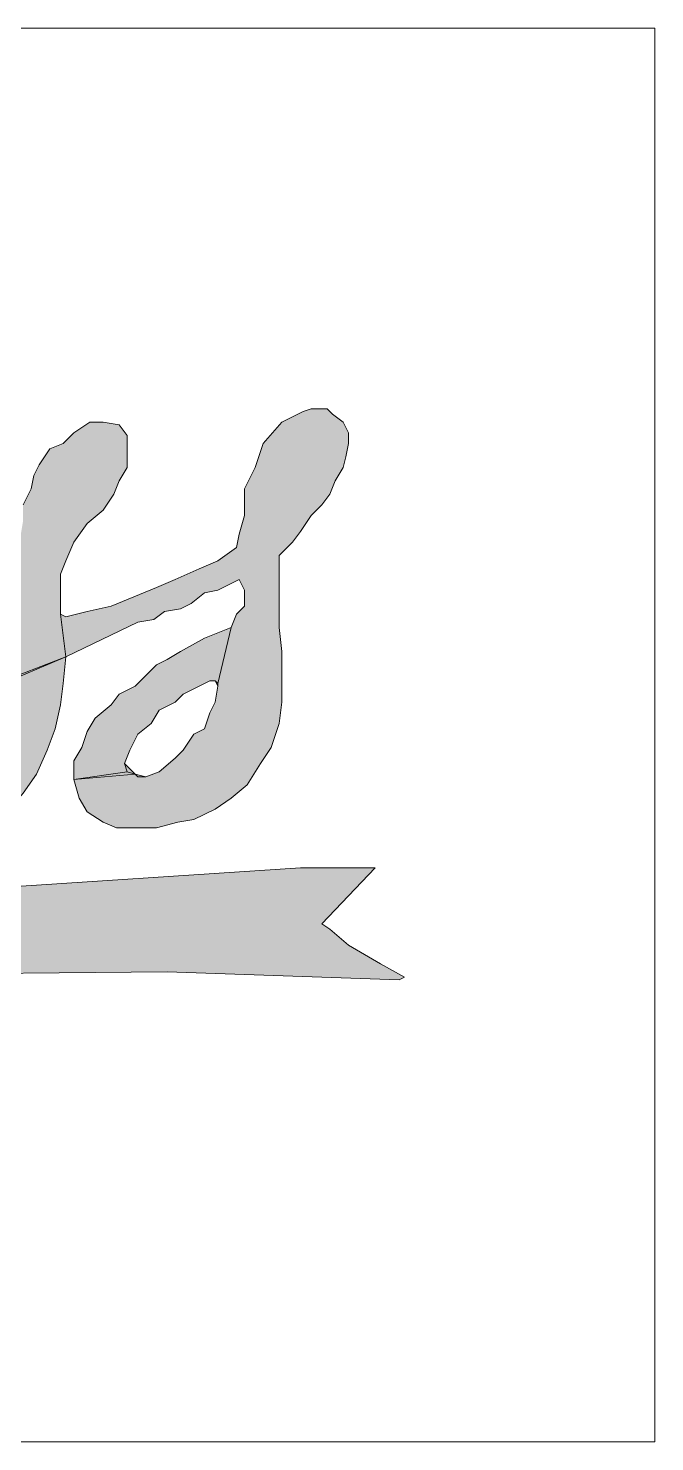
# Model space of a CAD drawing. Header units: inches. Extents: x 75782 to 87231, y -34126 to -18655.
# Drawn here: x 77035.78 to 77041.75, y -26038.02 to -26024.54 of the extents above; entities that cross this region are included whole.
import ezdxf

# ---------------------------------------------------------------- set-up
doc = ezdxf.new("R2010")
doc.units = ezdxf.units.IN
doc.header["$MEASUREMENT"] = 0
doc.layers.add('COMPONENTES', color=251, linetype='Continuous', lineweight=18)

# ---------------------------------------------------------------- blocks, each defined once
blk = doc.blocks.new('AK2-CM')
for points in [[(32171.749, 22480.668), (32171.851, 22480.617), (32172.258, 22480.719), (32172.716, 22480.82), (32173.581, 22481.177), (32173.937, 22481.329), (32174.395, 22481.533), (32174.751, 22481.686), (32175.107, 22481.94), (32175.158, 22482.194), (32175.26, 22482.551), (32175.26, 22483.059), (32175.464, 22483.467), (32175.616, 22483.925), (32175.972, 22484.332), (32176.176, 22484.433), (32176.38, 22484.535), (32176.532, 22484.586), (32176.838, 22484.586), (32176.939, 22484.484), (32177.143, 22484.332), (32177.245, 22484.128), (32177.245, 22483.925), (32177.194, 22483.67), (32177.143, 22483.467), (32176.99, 22483.212), (32176.888, 22482.958), (32176.736, 22482.754), (32176.532, 22482.551), (32176.329, 22482.245), (32176.176, 22482.042), (32175.922, 22481.787), (32175.922, 22481.329), (32175.922, 22480.871), (32175.922, 22480.413), (32175.972, 22479.955), (32175.972, 22478.989), (32175.922, 22478.581), (32175.769, 22478.123), (32175.565, 22477.818), (32175.311, 22477.411), (32175.006, 22477.157), (32174.7, 22476.953), (32174.293, 22476.75), (32173.988, 22476.699), (32173.581, 22476.597), (32173.174, 22476.597), (32172.817, 22476.597), (32172.563, 22476.699), (32172.258, 22476.902), (32172.105, 22477.157), (32172.003, 22477.513), (32173.021, 22477.665), (32173.174, 22477.615), (32173.377, 22477.564), (32173.632, 22477.665), (32173.937, 22477.92), (32174.09, 22478.073), (32174.293, 22478.378), (32174.497, 22478.48), (32174.599, 22478.785), (32174.7, 22478.989), (32174.751, 22479.294), (32174.751, 22479.345), (32175.006, 22480.413), (32175.107, 22480.668), (32175.26, 22480.82), (32175.26, 22481.126), (32175.158, 22481.329), (32174.751, 22481.126), (32174.497, 22481.075), (32174.242, 22480.871), (32174.039, 22480.77), (32173.733, 22480.719), (32173.53, 22480.566), (32173.225, 22480.515), (32171.851, 22479.854)], [(32171.749, 22480.668), (32171.85, 22480.617), (32172.257, 22480.719), (32172.715, 22480.82), (32173.581, 22481.177), (32173.937, 22481.329), (32174.395, 22481.533), (32174.751, 22481.686), (32175.107, 22481.94), (32175.158, 22482.194), (32175.26, 22482.551), (32175.26, 22483.059), (32175.463, 22483.467), (32175.616, 22483.925), (32175.972, 22484.332), (32176.176, 22484.433), (32176.379, 22484.535), (32176.532, 22484.586), (32176.837, 22484.586), (32176.939, 22484.484), (32177.143, 22484.332), (32177.244, 22484.128), (32177.244, 22483.925), (32177.194, 22483.67), (32177.143, 22483.467), (32176.99, 22483.212), (32176.888, 22482.958), (32176.736, 22482.754), (32176.532, 22482.551), (32176.328, 22482.245), (32176.176, 22482.042), (32175.921, 22481.787), (32175.921, 22481.329), (32175.921, 22480.871), (32175.921, 22480.413), (32175.972, 22479.955), (32175.972, 22478.989), (32175.921, 22478.581), (32175.769, 22478.123), (32175.565, 22477.818), (32175.311, 22477.411), (32175.005, 22477.157), (32174.7, 22476.953), (32174.293, 22476.75), (32173.988, 22476.699), (32173.581, 22476.597), (32173.173, 22476.597), (32172.817, 22476.597), (32172.563, 22476.699), (32172.257, 22476.902), (32172.105, 22477.157), (32172.003, 22477.513), (32173.021, 22477.665), (32173.173, 22477.615), (32173.377, 22477.564), (32173.631, 22477.665), (32173.937, 22477.92), (32174.089, 22478.073), (32174.293, 22478.378), (32174.497, 22478.48), (32174.598, 22478.785), (32174.7, 22478.989), (32174.751, 22479.294), (32174.751, 22479.345), (32175.005, 22480.413), (32175.107, 22480.668), (32175.26, 22480.82), (32175.26, 22481.126), (32175.158, 22481.329), (32174.751, 22481.126), (32174.497, 22481.075), (32174.242, 22480.871), (32174.039, 22480.77), (32173.733, 22480.719), (32173.53, 22480.566), (32173.224, 22480.515), (32171.85, 22479.854)], [(32171.749, 22480.668), (32171.851, 22480.617), (32172.258, 22480.719), (32172.716, 22480.82), (32173.581, 22481.177), (32173.937, 22481.329), (32174.395, 22481.533), (32174.751, 22481.686), (32175.107, 22481.94), (32175.158, 22482.194), (32175.26, 22482.551), (32175.26, 22483.059), (32175.464, 22483.467), (32175.616, 22483.925), (32175.972, 22484.332), (32176.176, 22484.433), (32176.38, 22484.535), (32176.532, 22484.586), (32176.838, 22484.586), (32176.939, 22484.484), (32177.143, 22484.332), (32177.245, 22484.128), (32177.245, 22483.925), (32177.194, 22483.67), (32177.143, 22483.467), (32176.99, 22483.212), (32176.888, 22482.958), (32176.736, 22482.754), (32176.532, 22482.551), (32176.329, 22482.245), (32176.176, 22482.042), (32175.922, 22481.787), (32175.922, 22481.329), (32175.922, 22480.871), (32175.922, 22480.413), (32175.972, 22479.955), (32175.972, 22478.989), (32175.922, 22478.581), (32175.769, 22478.123), (32175.565, 22477.818), (32175.311, 22477.411), (32175.006, 22477.157), (32174.7, 22476.953), (32174.293, 22476.75), (32173.988, 22476.699), (32173.581, 22476.597), (32173.174, 22476.597), (32172.817, 22476.597), (32172.563, 22476.699), (32172.258, 22476.902), (32172.105, 22477.157), (32172.003, 22477.513), (32173.021, 22477.665), (32173.174, 22477.615), (32173.377, 22477.564), (32173.632, 22477.665), (32173.937, 22477.92), (32174.09, 22478.073), (32174.293, 22478.378), (32174.497, 22478.48), (32174.599, 22478.785), (32174.7, 22478.989), (32174.751, 22479.294), (32174.751, 22479.345), (32175.006, 22480.413), (32175.107, 22480.668), (32175.26, 22480.82), (32175.26, 22481.126), (32175.158, 22481.329), (32174.751, 22481.126), (32174.497, 22481.075), (32174.242, 22480.871), (32174.039, 22480.77), (32173.733, 22480.719), (32173.53, 22480.566), (32173.225, 22480.515), (32171.851, 22479.854)], [(32171.749, 22480.668), (32171.85, 22480.617), (32172.257, 22480.719), (32172.715, 22480.82), (32173.581, 22481.177), (32173.937, 22481.329), (32174.395, 22481.533), (32174.751, 22481.686), (32175.107, 22481.94), (32175.158, 22482.194), (32175.26, 22482.551), (32175.26, 22483.059), (32175.463, 22483.467), (32175.616, 22483.925), (32175.972, 22484.332), (32176.176, 22484.433), (32176.379, 22484.535), (32176.532, 22484.586), (32176.837, 22484.586), (32176.939, 22484.484), (32177.143, 22484.332), (32177.244, 22484.128), (32177.244, 22483.925), (32177.194, 22483.67), (32177.143, 22483.467), (32176.99, 22483.212), (32176.888, 22482.958), (32176.736, 22482.754), (32176.532, 22482.551), (32176.328, 22482.245), (32176.176, 22482.042), (32175.921, 22481.787), (32175.921, 22481.329), (32175.921, 22480.871), (32175.921, 22480.413), (32175.972, 22479.955), (32175.972, 22478.989), (32175.921, 22478.581), (32175.769, 22478.123), (32175.565, 22477.818), (32175.311, 22477.411), (32175.005, 22477.157), (32174.7, 22476.953), (32174.293, 22476.75), (32173.988, 22476.699), (32173.581, 22476.597), (32173.173, 22476.597), (32172.817, 22476.597), (32172.563, 22476.699), (32172.257, 22476.902), (32172.105, 22477.157), (32172.003, 22477.513), (32173.021, 22477.665), (32173.173, 22477.615), (32173.377, 22477.564), (32173.631, 22477.665), (32173.937, 22477.92), (32174.089, 22478.073), (32174.293, 22478.378), (32174.497, 22478.48), (32174.598, 22478.785), (32174.7, 22478.989), (32174.751, 22479.294), (32174.751, 22479.345), (32175.005, 22480.413), (32175.107, 22480.668), (32175.26, 22480.82), (32175.26, 22481.126), (32175.158, 22481.329), (32174.751, 22481.126), (32174.497, 22481.075), (32174.242, 22480.871), (32174.039, 22480.77), (32173.733, 22480.719), (32173.53, 22480.566), (32173.224, 22480.515), (32171.85, 22479.854)], [(32167.83, 22479.803), (32168.288, 22479.955), (32168.695, 22480.108), (32169.103, 22480.312), (32169.51, 22480.515), (32169.866, 22480.77), (32170.12, 22481.075), (32170.527, 22481.329), (32170.833, 22481.635), (32170.985, 22481.787), (32170.985, 22482.144), (32171.036, 22482.449), (32171.036, 22482.754), (32171.189, 22483.059), (32171.24, 22483.314), (32171.342, 22483.517), (32171.545, 22483.823), (32171.8, 22483.925), (32172.003, 22484.128), (32172.308, 22484.332), (32172.563, 22484.332), (32172.868, 22484.281), (32173.021, 22484.077), (32173.021, 22483.823), (32173.021, 22483.467), (32172.868, 22483.212), (32172.766, 22482.958), (32172.563, 22482.652), (32172.257, 22482.398), (32172.003, 22482.042), (32171.85, 22481.686), (32171.749, 22481.431), (32171.749, 22481.075), (32171.749, 22480.668), (32171.85, 22479.854), (32170.527, 22479.294), (32170.476, 22479.396), (32170.833, 22480.21), (32170.934, 22480.362), (32170.934, 22480.77), (32170.884, 22481.075), (32170.527, 22480.719), (32170.12, 22480.362), (32169.662, 22480.159), (32169.255, 22479.854), (32168.797, 22479.65), (32168.339, 22479.396), (32167.881, 22479.294), (32167.372, 22479.243)], [(32167.83, 22479.803), (32168.288, 22479.955), (32168.695, 22480.108), (32169.103, 22480.312), (32169.51, 22480.515), (32169.866, 22480.77), (32170.12, 22481.075), (32170.527, 22481.329), (32170.833, 22481.635), (32170.985, 22481.787), (32170.985, 22482.144), (32171.036, 22482.449), (32171.036, 22482.754), (32171.189, 22483.059), (32171.24, 22483.314), (32171.342, 22483.517), (32171.545, 22483.823), (32171.8, 22483.925), (32172.003, 22484.128), (32172.308, 22484.332), (32172.563, 22484.332), (32172.868, 22484.281), (32173.021, 22484.077), (32173.021, 22483.823), (32173.021, 22483.467), (32172.868, 22483.212), (32172.766, 22482.958), (32172.563, 22482.652), (32172.257, 22482.398), (32172.003, 22482.042), (32171.85, 22481.686), (32171.749, 22481.431), (32171.749, 22481.075), (32171.749, 22480.668), (32171.85, 22479.854), (32170.527, 22479.294), (32170.476, 22479.396), (32170.833, 22480.21), (32170.934, 22480.362), (32170.934, 22480.77), (32170.884, 22481.075), (32170.527, 22480.719), (32170.12, 22480.362), (32169.662, 22480.159), (32169.255, 22479.854), (32168.797, 22479.65), (32168.339, 22479.396), (32167.881, 22479.294), (32167.372, 22479.243)], [(32167.831, 22479.803), (32168.289, 22479.955), (32168.696, 22480.108), (32169.103, 22480.312), (32169.51, 22480.515), (32169.866, 22480.77), (32170.12, 22481.075), (32170.528, 22481.329), (32170.833, 22481.635), (32170.986, 22481.787), (32170.986, 22482.144), (32171.036, 22482.449), (32171.036, 22482.754), (32171.189, 22483.059), (32171.24, 22483.314), (32171.342, 22483.517), (32171.545, 22483.823), (32171.8, 22483.925), (32172.003, 22484.128), (32172.309, 22484.332), (32172.563, 22484.332), (32172.868, 22484.281), (32173.021, 22484.077), (32173.021, 22483.823), (32173.021, 22483.467), (32172.868, 22483.212), (32172.767, 22482.958), (32172.563, 22482.652), (32172.258, 22482.398), (32172.003, 22482.042), (32171.851, 22481.686), (32171.749, 22481.431), (32171.749, 22481.075), (32171.749, 22480.668), (32171.851, 22479.854), (32170.528, 22479.294), (32170.477, 22479.396), (32170.833, 22480.21), (32170.935, 22480.362), (32170.935, 22480.77), (32170.884, 22481.075), (32170.528, 22480.719), (32170.12, 22480.362), (32169.662, 22480.159), (32169.255, 22479.854), (32168.797, 22479.65), (32168.339, 22479.396), (32167.881, 22479.294), (32167.373, 22479.243)], [(32167.831, 22479.803), (32168.289, 22479.955), (32168.696, 22480.108), (32169.103, 22480.312), (32169.51, 22480.515), (32169.866, 22480.77), (32170.12, 22481.075), (32170.528, 22481.329), (32170.833, 22481.635), (32170.986, 22481.787), (32170.986, 22482.144), (32171.036, 22482.449), (32171.036, 22482.754), (32171.189, 22483.059), (32171.24, 22483.314), (32171.342, 22483.517), (32171.545, 22483.823), (32171.8, 22483.925), (32172.003, 22484.128), (32172.309, 22484.332), (32172.563, 22484.332), (32172.868, 22484.281), (32173.021, 22484.077), (32173.021, 22483.823), (32173.021, 22483.467), (32172.868, 22483.212), (32172.767, 22482.958), (32172.563, 22482.652), (32172.258, 22482.398), (32172.003, 22482.042), (32171.851, 22481.686), (32171.749, 22481.431), (32171.749, 22481.075), (32171.749, 22480.668), (32171.851, 22479.854), (32170.528, 22479.294), (32170.477, 22479.396), (32170.833, 22480.21), (32170.935, 22480.362), (32170.935, 22480.77), (32170.884, 22481.075), (32170.528, 22480.719), (32170.12, 22480.362), (32169.662, 22480.159), (32169.255, 22479.854), (32168.797, 22479.65), (32168.339, 22479.396), (32167.881, 22479.294), (32167.373, 22479.243)], [(32174.751, 22479.294), (32174.7, 22479.396), (32174.599, 22479.396), (32174.395, 22479.294), (32174.09, 22479.141), (32173.937, 22478.989), (32173.632, 22478.836), (32173.479, 22478.581), (32173.225, 22478.378), (32173.072, 22478.073), (32172.97, 22477.818), (32173.174, 22477.615), (32172.003, 22477.513), (32172.003, 22477.869), (32172.156, 22478.123), (32172.258, 22478.429), (32172.41, 22478.683), (32172.716, 22478.938), (32172.868, 22479.141), (32173.174, 22479.294), (32173.581, 22479.701), (32173.784, 22479.803), (32174.039, 22479.955), (32174.497, 22480.21), (32174.751, 22480.312), (32175.006, 22480.413), (32174.751, 22479.345)], [(32174.751, 22479.294), (32174.7, 22479.396), (32174.598, 22479.396), (32174.395, 22479.294), (32174.089, 22479.141), (32173.937, 22478.989), (32173.631, 22478.836), (32173.479, 22478.581), (32173.224, 22478.378), (32173.072, 22478.073), (32172.97, 22477.818), (32173.173, 22477.615), (32172.003, 22477.513), (32172.003, 22477.869), (32172.156, 22478.123), (32172.257, 22478.429), (32172.41, 22478.683), (32172.715, 22478.938), (32172.868, 22479.141), (32173.173, 22479.294), (32173.581, 22479.701), (32173.784, 22479.803), (32174.039, 22479.955), (32174.497, 22480.21), (32174.751, 22480.312), (32175.005, 22480.413), (32174.751, 22479.345)], [(32174.751, 22479.294), (32174.7, 22479.396), (32174.599, 22479.396), (32174.395, 22479.294), (32174.09, 22479.141), (32173.937, 22478.989), (32173.632, 22478.836), (32173.479, 22478.581), (32173.225, 22478.378), (32173.072, 22478.073), (32172.97, 22477.818), (32173.174, 22477.615), (32172.003, 22477.513), (32172.003, 22477.869), (32172.156, 22478.123), (32172.258, 22478.429), (32172.41, 22478.683), (32172.716, 22478.938), (32172.868, 22479.141), (32173.174, 22479.294), (32173.581, 22479.701), (32173.784, 22479.803), (32174.039, 22479.955), (32174.497, 22480.21), (32174.751, 22480.312), (32175.006, 22480.413), (32174.751, 22479.345)], [(32174.751, 22479.294), (32174.7, 22479.396), (32174.598, 22479.396), (32174.395, 22479.294), (32174.089, 22479.141), (32173.937, 22478.989), (32173.631, 22478.836), (32173.479, 22478.581), (32173.224, 22478.378), (32173.072, 22478.073), (32172.97, 22477.818), (32173.173, 22477.615), (32172.003, 22477.513), (32172.003, 22477.869), (32172.156, 22478.123), (32172.257, 22478.429), (32172.41, 22478.683), (32172.715, 22478.938), (32172.868, 22479.141), (32173.173, 22479.294), (32173.581, 22479.701), (32173.784, 22479.803), (32174.039, 22479.955), (32174.497, 22480.21), (32174.751, 22480.312), (32175.005, 22480.413), (32174.751, 22479.345)], [(32170.528, 22479.294), (32170.426, 22478.989), (32170.273, 22478.785), (32170.12, 22478.48), (32170.019, 22478.378), (32169.866, 22478.073), (32169.612, 22477.92), (32169.357, 22477.665), (32169.103, 22477.564), (32169.154, 22476.241), (32169.51, 22476.342), (32169.866, 22476.444), (32170.12, 22476.546), (32170.324, 22476.648), (32170.782, 22476.953), (32171.036, 22477.258), (32171.291, 22477.615), (32171.494, 22478.073), (32171.647, 22478.48), (32171.749, 22478.938), (32171.8, 22479.345), (32171.851, 22479.854), (32170.528, 22479.345)], [(32170.527, 22479.294), (32170.426, 22478.989), (32170.273, 22478.785), (32170.12, 22478.48), (32170.018, 22478.378), (32169.866, 22478.073), (32169.611, 22477.92), (32169.357, 22477.665), (32169.103, 22477.564), (32169.153, 22476.241), (32169.51, 22476.342), (32169.866, 22476.444), (32170.12, 22476.546), (32170.324, 22476.648), (32170.782, 22476.953), (32171.036, 22477.258), (32171.291, 22477.615), (32171.494, 22478.073), (32171.647, 22478.48), (32171.749, 22478.938), (32171.8, 22479.345), (32171.85, 22479.854), (32170.527, 22479.345)], [(32170.528, 22479.294), (32170.426, 22478.989), (32170.273, 22478.785), (32170.12, 22478.48), (32170.019, 22478.378), (32169.866, 22478.073), (32169.612, 22477.92), (32169.357, 22477.665), (32169.103, 22477.564), (32169.154, 22476.241), (32169.51, 22476.342), (32169.866, 22476.444), (32170.12, 22476.546), (32170.324, 22476.648), (32170.782, 22476.953), (32171.036, 22477.258), (32171.291, 22477.615), (32171.494, 22478.073), (32171.647, 22478.48), (32171.749, 22478.938), (32171.8, 22479.345), (32171.851, 22479.854), (32170.528, 22479.345)], [(32170.527, 22479.294), (32170.426, 22478.989), (32170.273, 22478.785), (32170.12, 22478.48), (32170.018, 22478.378), (32169.866, 22478.073), (32169.611, 22477.92), (32169.357, 22477.665), (32169.103, 22477.564), (32169.153, 22476.241), (32169.51, 22476.342), (32169.866, 22476.444), (32170.12, 22476.546), (32170.324, 22476.648), (32170.782, 22476.953), (32171.036, 22477.258), (32171.291, 22477.615), (32171.494, 22478.073), (32171.647, 22478.48), (32171.749, 22478.938), (32171.8, 22479.345), (32171.85, 22479.854), (32170.527, 22479.345)], [(32158.671, 22473.34), (32159.943, 22473.34), (32160.198, 22473.34), (32160.554, 22473.34), (32160.859, 22473.391), (32161.113, 22473.442), (32168.289, 22473.798), (32173.784, 22473.849), (32178.211, 22473.696), (32178.313, 22473.747), (32177.855, 22474.002), (32177.245, 22474.358), (32176.888, 22474.663), (32176.736, 22474.765), (32177.753, 22475.834), (32176.329, 22475.834), (32170.12, 22475.426), (32164.676, 22475.07), (32160.198, 22474.714), (32159.383, 22474.612)], [(32158.671, 22473.34), (32159.943, 22473.34), (32160.197, 22473.34), (32160.554, 22473.34), (32160.859, 22473.391), (32161.113, 22473.442), (32168.288, 22473.798), (32173.784, 22473.849), (32178.211, 22473.696), (32178.313, 22473.747), (32177.855, 22474.002), (32177.244, 22474.358), (32176.888, 22474.663), (32176.736, 22474.765), (32177.753, 22475.834), (32176.328, 22475.834), (32170.12, 22475.426), (32164.675, 22475.07), (32160.197, 22474.714), (32159.383, 22474.612)], [(32158.671, 22473.34), (32159.943, 22473.34), (32160.198, 22473.34), (32160.554, 22473.34), (32160.859, 22473.391), (32161.113, 22473.442), (32168.289, 22473.798), (32173.784, 22473.849), (32178.211, 22473.696), (32178.313, 22473.747), (32177.855, 22474.002), (32177.245, 22474.358), (32176.888, 22474.663), (32176.736, 22474.765), (32177.753, 22475.834), (32176.329, 22475.834), (32170.12, 22475.426), (32164.676, 22475.07), (32160.198, 22474.714), (32159.383, 22474.612)], [(32158.671, 22473.34), (32159.943, 22473.34), (32160.197, 22473.34), (32160.554, 22473.34), (32160.859, 22473.391), (32161.113, 22473.442), (32168.288, 22473.798), (32173.784, 22473.849), (32178.211, 22473.696), (32178.313, 22473.747), (32177.855, 22474.002), (32177.244, 22474.358), (32176.888, 22474.663), (32176.736, 22474.765), (32177.753, 22475.834), (32176.328, 22475.834), (32170.12, 22475.426), (32164.675, 22475.07), (32160.197, 22474.714), (32159.383, 22474.612)]]:
    blk.add_hatch(color=256).paths.add_polyline_path(points)
at = {"linetype": 'Continuous'}
blk.add_lwpolyline([(32122.886, 22491.842), (32183.089, 22491.842), (32183.089, 22464.887), (32122.886, 22464.887)], close=True, dxfattribs=at)
blk.add_lwpolyline([(32122.886, 22491.842), (32183.089, 22491.842), (32183.089, 22464.887), (32122.886, 22464.887)], close=True, dxfattribs=at)
for points in [[(32171.749, 22480.668), (32171.851, 22480.617), (32172.258, 22480.719), (32172.716, 22480.82), (32173.581, 22481.177), (32173.937, 22481.329), (32174.395, 22481.533), (32174.751, 22481.686), (32175.107, 22481.94), (32175.158, 22482.194), (32175.26, 22482.551), (32175.26, 22483.059), (32175.464, 22483.467), (32175.616, 22483.925), (32175.972, 22484.332), (32176.176, 22484.433), (32176.38, 22484.535), (32176.532, 22484.586), (32176.838, 22484.586), (32176.939, 22484.484), (32177.143, 22484.332), (32177.245, 22484.128), (32177.245, 22483.925), (32177.194, 22483.67), (32177.143, 22483.467), (32176.99, 22483.212), (32176.888, 22482.958), (32176.736, 22482.754), (32176.532, 22482.551), (32176.329, 22482.245), (32176.176, 22482.042), (32175.922, 22481.787), (32175.922, 22481.329), (32175.922, 22480.871), (32175.922, 22480.413), (32175.972, 22479.955), (32175.972, 22479.955), (32175.972, 22478.989), (32175.922, 22478.581), (32175.769, 22478.123), (32175.565, 22477.818), (32175.311, 22477.411), (32175.006, 22477.157), (32174.7, 22476.953), (32174.293, 22476.75), (32173.988, 22476.699), (32173.581, 22476.597), (32173.174, 22476.597), (32172.817, 22476.597), (32172.563, 22476.699), (32172.258, 22476.902), (32172.105, 22477.157), (32172.003, 22477.513), (32173.021, 22477.665), (32173.174, 22477.615), (32173.377, 22477.564), (32173.632, 22477.665), (32173.632, 22477.665), (32173.937, 22477.92), (32174.09, 22478.073), (32174.293, 22478.378), (32174.497, 22478.48), (32174.599, 22478.785), (32174.7, 22478.989), (32174.751, 22479.294), (32174.751, 22479.345), (32175.006, 22480.413), (32175.107, 22480.668), (32175.26, 22480.82), (32175.26, 22481.126), (32175.158, 22481.329), (32174.751, 22481.126), (32174.497, 22481.075), (32174.242, 22480.871), (32174.039, 22480.77), (32173.733, 22480.719), (32173.53, 22480.566), (32173.225, 22480.515), (32171.851, 22479.854), (32171.749, 22480.668), (32171.749, 22480.668), (32171.749, 22480.668), (32171.749, 22480.668), (32171.749, 22480.668), (32171.749, 22480.668), (32171.749, 22480.668), (32171.749, 22480.668), (32171.749, 22480.668), (32171.749, 22480.668), (32171.749, 22480.668), (32171.749, 22480.668), (32171.749, 22480.668), (32171.749, 22480.668), (32171.749, 22480.668), (32171.749, 22480.668), (32171.749, 22480.668), (32171.749, 22480.668), (32171.749, 22480.668)], [(32171.749, 22480.668), (32171.851, 22480.617), (32172.258, 22480.719), (32172.716, 22480.82), (32173.581, 22481.177), (32173.937, 22481.329), (32174.395, 22481.533), (32174.751, 22481.686), (32175.107, 22481.94), (32175.158, 22482.194), (32175.26, 22482.551), (32175.26, 22483.059), (32175.464, 22483.467), (32175.616, 22483.925), (32175.972, 22484.332), (32176.176, 22484.433), (32176.38, 22484.535), (32176.532, 22484.586), (32176.838, 22484.586), (32176.939, 22484.484), (32177.143, 22484.332), (32177.245, 22484.128), (32177.245, 22483.925), (32177.194, 22483.67), (32177.143, 22483.467), (32176.99, 22483.212), (32176.888, 22482.958), (32176.736, 22482.754), (32176.532, 22482.551), (32176.329, 22482.245), (32176.176, 22482.042), (32175.922, 22481.787), (32175.922, 22481.329), (32175.922, 22480.871), (32175.922, 22480.413), (32175.972, 22479.955), (32175.972, 22478.989), (32175.922, 22478.581), (32175.769, 22478.123), (32175.565, 22477.818), (32175.311, 22477.411), (32175.006, 22477.157), (32174.7, 22476.953), (32174.293, 22476.75), (32173.988, 22476.699), (32173.581, 22476.597), (32173.174, 22476.597), (32172.817, 22476.597), (32172.563, 22476.699), (32172.258, 22476.902), (32172.105, 22477.157), (32172.003, 22477.513), (32173.021, 22477.665), (32173.174, 22477.615), (32173.377, 22477.564), (32173.632, 22477.665), (32173.937, 22477.92), (32174.09, 22478.073), (32174.293, 22478.378), (32174.497, 22478.48), (32174.599, 22478.785), (32174.7, 22478.989), (32174.751, 22479.294), (32174.751, 22479.345), (32175.006, 22480.413), (32175.107, 22480.668), (32175.26, 22480.82), (32175.26, 22481.126), (32175.158, 22481.329), (32174.751, 22481.126), (32174.497, 22481.075), (32174.242, 22480.871), (32174.039, 22480.77), (32173.733, 22480.719), (32173.53, 22480.566), (32173.225, 22480.515), (32171.851, 22479.854), (32171.749, 22480.668)], [(32171.749, 22480.668), (32171.85, 22480.617), (32172.257, 22480.719), (32172.715, 22480.82), (32173.581, 22481.177), (32173.937, 22481.329), (32174.395, 22481.533), (32174.751, 22481.686), (32175.107, 22481.94), (32175.158, 22482.194), (32175.26, 22482.551), (32175.26, 22483.059), (32175.463, 22483.467), (32175.616, 22483.925), (32175.972, 22484.332), (32176.176, 22484.433), (32176.379, 22484.535), (32176.532, 22484.586), (32176.837, 22484.586), (32176.939, 22484.484), (32177.143, 22484.332), (32177.244, 22484.128), (32177.244, 22483.925), (32177.194, 22483.67), (32177.143, 22483.467), (32176.99, 22483.212), (32176.888, 22482.958), (32176.736, 22482.754), (32176.532, 22482.551), (32176.328, 22482.245), (32176.176, 22482.042), (32175.921, 22481.787), (32175.921, 22481.329), (32175.921, 22480.871), (32175.921, 22480.413), (32175.972, 22479.955), (32175.972, 22479.955), (32175.972, 22478.989), (32175.921, 22478.581), (32175.769, 22478.123), (32175.565, 22477.818), (32175.311, 22477.411), (32175.005, 22477.157), (32174.7, 22476.953), (32174.293, 22476.75), (32173.988, 22476.699), (32173.581, 22476.597), (32173.173, 22476.597), (32172.817, 22476.597), (32172.563, 22476.699), (32172.257, 22476.902), (32172.105, 22477.157), (32172.003, 22477.513), (32173.021, 22477.665), (32173.173, 22477.615), (32173.377, 22477.564), (32173.631, 22477.665), (32173.631, 22477.665), (32173.937, 22477.92), (32174.089, 22478.073), (32174.293, 22478.378), (32174.497, 22478.48), (32174.598, 22478.785), (32174.7, 22478.989), (32174.751, 22479.294), (32174.751, 22479.345), (32175.005, 22480.413), (32175.107, 22480.668), (32175.26, 22480.82), (32175.26, 22481.126), (32175.158, 22481.329), (32174.751, 22481.126), (32174.497, 22481.075), (32174.242, 22480.871), (32174.039, 22480.77), (32173.733, 22480.719), (32173.53, 22480.566), (32173.224, 22480.515), (32171.85, 22479.854), (32171.749, 22480.668), (32171.749, 22480.668), (32171.749, 22480.668), (32171.749, 22480.668), (32171.749, 22480.668), (32171.749, 22480.668), (32171.749, 22480.668), (32171.749, 22480.668), (32171.749, 22480.668), (32171.749, 22480.668), (32171.749, 22480.668), (32171.749, 22480.668), (32171.749, 22480.668), (32171.749, 22480.668), (32171.749, 22480.668), (32171.749, 22480.668), (32171.749, 22480.668), (32171.749, 22480.668), (32171.749, 22480.668)], [(32171.749, 22480.668), (32171.85, 22480.617), (32172.257, 22480.719), (32172.715, 22480.82), (32173.581, 22481.177), (32173.937, 22481.329), (32174.395, 22481.533), (32174.751, 22481.686), (32175.107, 22481.94), (32175.158, 22482.194), (32175.26, 22482.551), (32175.26, 22483.059), (32175.463, 22483.467), (32175.616, 22483.925), (32175.972, 22484.332), (32176.176, 22484.433), (32176.379, 22484.535), (32176.532, 22484.586), (32176.837, 22484.586), (32176.939, 22484.484), (32177.143, 22484.332), (32177.244, 22484.128), (32177.244, 22483.925), (32177.194, 22483.67), (32177.143, 22483.467), (32176.99, 22483.212), (32176.888, 22482.958), (32176.736, 22482.754), (32176.532, 22482.551), (32176.328, 22482.245), (32176.176, 22482.042), (32175.921, 22481.787), (32175.921, 22481.329), (32175.921, 22480.871), (32175.921, 22480.413), (32175.972, 22479.955), (32175.972, 22478.989), (32175.921, 22478.581), (32175.769, 22478.123), (32175.565, 22477.818), (32175.311, 22477.411), (32175.005, 22477.157), (32174.7, 22476.953), (32174.293, 22476.75), (32173.988, 22476.699), (32173.581, 22476.597), (32173.173, 22476.597), (32172.817, 22476.597), (32172.563, 22476.699), (32172.257, 22476.902), (32172.105, 22477.157), (32172.003, 22477.513), (32173.021, 22477.665), (32173.173, 22477.615), (32173.377, 22477.564), (32173.631, 22477.665), (32173.937, 22477.92), (32174.089, 22478.073), (32174.293, 22478.378), (32174.497, 22478.48), (32174.598, 22478.785), (32174.7, 22478.989), (32174.751, 22479.294), (32174.751, 22479.345), (32175.005, 22480.413), (32175.107, 22480.668), (32175.26, 22480.82), (32175.26, 22481.126), (32175.158, 22481.329), (32174.751, 22481.126), (32174.497, 22481.075), (32174.242, 22480.871), (32174.039, 22480.77), (32173.733, 22480.719), (32173.53, 22480.566), (32173.224, 22480.515), (32171.85, 22479.854), (32171.749, 22480.668)], [(32171.749, 22480.668), (32171.851, 22480.617), (32172.258, 22480.719), (32172.716, 22480.82), (32173.581, 22481.177), (32173.937, 22481.329), (32174.395, 22481.533), (32174.751, 22481.686), (32175.107, 22481.94), (32175.158, 22482.194), (32175.26, 22482.551), (32175.26, 22483.059), (32175.464, 22483.467), (32175.616, 22483.925), (32175.972, 22484.332), (32176.176, 22484.433), (32176.38, 22484.535), (32176.532, 22484.586), (32176.838, 22484.586), (32176.939, 22484.484), (32177.143, 22484.332), (32177.245, 22484.128), (32177.245, 22483.925), (32177.194, 22483.67), (32177.143, 22483.467), (32176.99, 22483.212), (32176.888, 22482.958), (32176.736, 22482.754), (32176.532, 22482.551), (32176.329, 22482.245), (32176.176, 22482.042), (32175.922, 22481.787), (32175.922, 22481.329), (32175.922, 22480.871), (32175.922, 22480.413), (32175.972, 22479.955), (32175.972, 22479.955), (32175.972, 22478.989), (32175.922, 22478.581), (32175.769, 22478.123), (32175.565, 22477.818), (32175.311, 22477.411), (32175.006, 22477.157), (32174.7, 22476.953), (32174.293, 22476.75), (32173.988, 22476.699), (32173.581, 22476.597), (32173.174, 22476.597), (32172.817, 22476.597), (32172.563, 22476.699), (32172.258, 22476.902), (32172.105, 22477.157), (32172.003, 22477.513), (32173.021, 22477.665), (32173.174, 22477.615), (32173.377, 22477.564), (32173.632, 22477.665), (32173.632, 22477.665), (32173.937, 22477.92), (32174.09, 22478.073), (32174.293, 22478.378), (32174.497, 22478.48), (32174.599, 22478.785), (32174.7, 22478.989), (32174.751, 22479.294), (32174.751, 22479.345), (32175.006, 22480.413), (32175.107, 22480.668), (32175.26, 22480.82), (32175.26, 22481.126), (32175.158, 22481.329), (32174.751, 22481.126), (32174.497, 22481.075), (32174.242, 22480.871), (32174.039, 22480.77), (32173.733, 22480.719), (32173.53, 22480.566), (32173.225, 22480.515), (32171.851, 22479.854), (32171.749, 22480.668), (32171.749, 22480.668), (32171.749, 22480.668), (32171.749, 22480.668), (32171.749, 22480.668), (32171.749, 22480.668), (32171.749, 22480.668), (32171.749, 22480.668), (32171.749, 22480.668), (32171.749, 22480.668), (32171.749, 22480.668), (32171.749, 22480.668), (32171.749, 22480.668), (32171.749, 22480.668), (32171.749, 22480.668), (32171.749, 22480.668), (32171.749, 22480.668), (32171.749, 22480.668), (32171.749, 22480.668)], [(32171.749, 22480.668), (32171.851, 22480.617), (32172.258, 22480.719), (32172.716, 22480.82), (32173.581, 22481.177), (32173.937, 22481.329), (32174.395, 22481.533), (32174.751, 22481.686), (32175.107, 22481.94), (32175.158, 22482.194), (32175.26, 22482.551), (32175.26, 22483.059), (32175.464, 22483.467), (32175.616, 22483.925), (32175.972, 22484.332), (32176.176, 22484.433), (32176.38, 22484.535), (32176.532, 22484.586), (32176.838, 22484.586), (32176.939, 22484.484), (32177.143, 22484.332), (32177.245, 22484.128), (32177.245, 22483.925), (32177.194, 22483.67), (32177.143, 22483.467), (32176.99, 22483.212), (32176.888, 22482.958), (32176.736, 22482.754), (32176.532, 22482.551), (32176.329, 22482.245), (32176.176, 22482.042), (32175.922, 22481.787), (32175.922, 22481.329), (32175.922, 22480.871), (32175.922, 22480.413), (32175.972, 22479.955), (32175.972, 22478.989), (32175.922, 22478.581), (32175.769, 22478.123), (32175.565, 22477.818), (32175.311, 22477.411), (32175.006, 22477.157), (32174.7, 22476.953), (32174.293, 22476.75), (32173.988, 22476.699), (32173.581, 22476.597), (32173.174, 22476.597), (32172.817, 22476.597), (32172.563, 22476.699), (32172.258, 22476.902), (32172.105, 22477.157), (32172.003, 22477.513), (32173.021, 22477.665), (32173.174, 22477.615), (32173.377, 22477.564), (32173.632, 22477.665), (32173.937, 22477.92), (32174.09, 22478.073), (32174.293, 22478.378), (32174.497, 22478.48), (32174.599, 22478.785), (32174.7, 22478.989), (32174.751, 22479.294), (32174.751, 22479.345), (32175.006, 22480.413), (32175.107, 22480.668), (32175.26, 22480.82), (32175.26, 22481.126), (32175.158, 22481.329), (32174.751, 22481.126), (32174.497, 22481.075), (32174.242, 22480.871), (32174.039, 22480.77), (32173.733, 22480.719), (32173.53, 22480.566), (32173.225, 22480.515), (32171.851, 22479.854), (32171.749, 22480.668)], [(32171.749, 22480.668), (32171.85, 22480.617), (32172.257, 22480.719), (32172.715, 22480.82), (32173.581, 22481.177), (32173.937, 22481.329), (32174.395, 22481.533), (32174.751, 22481.686), (32175.107, 22481.94), (32175.158, 22482.194), (32175.26, 22482.551), (32175.26, 22483.059), (32175.463, 22483.467), (32175.616, 22483.925), (32175.972, 22484.332), (32176.176, 22484.433), (32176.379, 22484.535), (32176.532, 22484.586), (32176.837, 22484.586), (32176.939, 22484.484), (32177.143, 22484.332), (32177.244, 22484.128), (32177.244, 22483.925), (32177.194, 22483.67), (32177.143, 22483.467), (32176.99, 22483.212), (32176.888, 22482.958), (32176.736, 22482.754), (32176.532, 22482.551), (32176.328, 22482.245), (32176.176, 22482.042), (32175.921, 22481.787), (32175.921, 22481.329), (32175.921, 22480.871), (32175.921, 22480.413), (32175.972, 22479.955), (32175.972, 22479.955), (32175.972, 22478.989), (32175.921, 22478.581), (32175.769, 22478.123), (32175.565, 22477.818), (32175.311, 22477.411), (32175.005, 22477.157), (32174.7, 22476.953), (32174.293, 22476.75), (32173.988, 22476.699), (32173.581, 22476.597), (32173.173, 22476.597), (32172.817, 22476.597), (32172.563, 22476.699), (32172.257, 22476.902), (32172.105, 22477.157), (32172.003, 22477.513), (32173.021, 22477.665), (32173.173, 22477.615), (32173.377, 22477.564), (32173.631, 22477.665), (32173.631, 22477.665), (32173.937, 22477.92), (32174.089, 22478.073), (32174.293, 22478.378), (32174.497, 22478.48), (32174.598, 22478.785), (32174.7, 22478.989), (32174.751, 22479.294), (32174.751, 22479.345), (32175.005, 22480.413), (32175.107, 22480.668), (32175.26, 22480.82), (32175.26, 22481.126), (32175.158, 22481.329), (32174.751, 22481.126), (32174.497, 22481.075), (32174.242, 22480.871), (32174.039, 22480.77), (32173.733, 22480.719), (32173.53, 22480.566), (32173.224, 22480.515), (32171.85, 22479.854), (32171.749, 22480.668), (32171.749, 22480.668), (32171.749, 22480.668), (32171.749, 22480.668), (32171.749, 22480.668), (32171.749, 22480.668), (32171.749, 22480.668), (32171.749, 22480.668), (32171.749, 22480.668), (32171.749, 22480.668), (32171.749, 22480.668), (32171.749, 22480.668), (32171.749, 22480.668), (32171.749, 22480.668), (32171.749, 22480.668), (32171.749, 22480.668), (32171.749, 22480.668), (32171.749, 22480.668), (32171.749, 22480.668)], [(32171.749, 22480.668), (32171.85, 22480.617), (32172.257, 22480.719), (32172.715, 22480.82), (32173.581, 22481.177), (32173.937, 22481.329), (32174.395, 22481.533), (32174.751, 22481.686), (32175.107, 22481.94), (32175.158, 22482.194), (32175.26, 22482.551), (32175.26, 22483.059), (32175.463, 22483.467), (32175.616, 22483.925), (32175.972, 22484.332), (32176.176, 22484.433), (32176.379, 22484.535), (32176.532, 22484.586), (32176.837, 22484.586), (32176.939, 22484.484), (32177.143, 22484.332), (32177.244, 22484.128), (32177.244, 22483.925), (32177.194, 22483.67), (32177.143, 22483.467), (32176.99, 22483.212), (32176.888, 22482.958), (32176.736, 22482.754), (32176.532, 22482.551), (32176.328, 22482.245), (32176.176, 22482.042), (32175.921, 22481.787), (32175.921, 22481.329), (32175.921, 22480.871), (32175.921, 22480.413), (32175.972, 22479.955), (32175.972, 22478.989), (32175.921, 22478.581), (32175.769, 22478.123), (32175.565, 22477.818), (32175.311, 22477.411), (32175.005, 22477.157), (32174.7, 22476.953), (32174.293, 22476.75), (32173.988, 22476.699), (32173.581, 22476.597), (32173.173, 22476.597), (32172.817, 22476.597), (32172.563, 22476.699), (32172.257, 22476.902), (32172.105, 22477.157), (32172.003, 22477.513), (32173.021, 22477.665), (32173.173, 22477.615), (32173.377, 22477.564), (32173.631, 22477.665), (32173.937, 22477.92), (32174.089, 22478.073), (32174.293, 22478.378), (32174.497, 22478.48), (32174.598, 22478.785), (32174.7, 22478.989), (32174.751, 22479.294), (32174.751, 22479.345), (32175.005, 22480.413), (32175.107, 22480.668), (32175.26, 22480.82), (32175.26, 22481.126), (32175.158, 22481.329), (32174.751, 22481.126), (32174.497, 22481.075), (32174.242, 22480.871), (32174.039, 22480.77), (32173.733, 22480.719), (32173.53, 22480.566), (32173.224, 22480.515), (32171.85, 22479.854), (32171.749, 22480.668)], [(32171.036, 22482.754), (32171.189, 22483.059), (32171.24, 22483.314), (32171.342, 22483.517), (32171.545, 22483.823), (32171.8, 22483.925), (32172.003, 22484.128), (32172.308, 22484.332), (32172.563, 22484.332), (32172.868, 22484.281), (32173.021, 22484.077), (32173.021, 22483.823), (32173.021, 22483.467), (32172.868, 22483.212), (32172.766, 22482.958), (32172.563, 22482.652), (32172.257, 22482.398), (32172.003, 22482.042), (32171.85, 22481.686), (32171.749, 22481.431), (32171.749, 22481.075), (32171.749, 22480.668), (32171.85, 22479.854), (32170.527, 22479.294)], [(32171.036, 22482.754), (32171.189, 22483.059), (32171.24, 22483.314), (32171.342, 22483.517), (32171.545, 22483.823), (32171.8, 22483.925), (32172.003, 22484.128), (32172.308, 22484.332), (32172.563, 22484.332), (32172.868, 22484.281), (32173.021, 22484.077), (32173.021, 22483.823), (32173.021, 22483.467), (32172.868, 22483.212), (32172.766, 22482.958), (32172.563, 22482.652), (32172.257, 22482.398), (32172.003, 22482.042), (32171.85, 22481.686), (32171.749, 22481.431), (32171.749, 22481.075), (32171.749, 22480.668), (32171.85, 22479.854), (32170.527, 22479.294)], [(32171.036, 22482.754), (32171.189, 22483.059), (32171.24, 22483.314), (32171.342, 22483.517), (32171.545, 22483.823), (32171.8, 22483.925), (32172.003, 22484.128), (32172.308, 22484.332), (32172.563, 22484.332), (32172.868, 22484.281), (32173.021, 22484.077), (32173.021, 22483.823), (32173.021, 22483.467), (32172.868, 22483.212), (32172.766, 22482.958), (32172.563, 22482.652), (32172.257, 22482.398), (32172.003, 22482.042), (32171.85, 22481.686), (32171.749, 22481.431), (32171.749, 22481.075), (32171.749, 22480.668), (32171.85, 22479.854), (32170.527, 22479.294)], [(32171.036, 22482.754), (32171.189, 22483.059), (32171.24, 22483.314), (32171.342, 22483.517), (32171.545, 22483.823), (32171.8, 22483.925), (32172.003, 22484.128), (32172.308, 22484.332), (32172.563, 22484.332), (32172.868, 22484.281), (32173.021, 22484.077), (32173.021, 22483.823), (32173.021, 22483.467), (32172.868, 22483.212), (32172.766, 22482.958), (32172.563, 22482.652), (32172.257, 22482.398), (32172.003, 22482.042), (32171.85, 22481.686), (32171.749, 22481.431), (32171.749, 22481.075), (32171.749, 22480.668), (32171.85, 22479.854), (32170.527, 22479.294)], [(32171.036, 22482.754), (32171.189, 22483.059), (32171.24, 22483.314), (32171.342, 22483.517), (32171.545, 22483.823), (32171.8, 22483.925), (32172.003, 22484.128), (32172.309, 22484.332), (32172.563, 22484.332), (32172.868, 22484.281), (32173.021, 22484.077), (32173.021, 22483.823), (32173.021, 22483.467), (32172.868, 22483.212), (32172.767, 22482.958), (32172.563, 22482.652), (32172.258, 22482.398), (32172.003, 22482.042), (32171.851, 22481.686), (32171.749, 22481.431), (32171.749, 22481.075), (32171.749, 22480.668), (32171.851, 22479.854), (32170.528, 22479.294)], [(32171.036, 22482.754), (32171.189, 22483.059), (32171.24, 22483.314), (32171.342, 22483.517), (32171.545, 22483.823), (32171.8, 22483.925), (32172.003, 22484.128), (32172.309, 22484.332), (32172.563, 22484.332), (32172.868, 22484.281), (32173.021, 22484.077), (32173.021, 22483.823), (32173.021, 22483.467), (32172.868, 22483.212), (32172.767, 22482.958), (32172.563, 22482.652), (32172.258, 22482.398), (32172.003, 22482.042), (32171.851, 22481.686), (32171.749, 22481.431), (32171.749, 22481.075), (32171.749, 22480.668), (32171.851, 22479.854), (32170.528, 22479.294)], [(32171.036, 22482.754), (32171.189, 22483.059), (32171.24, 22483.314), (32171.342, 22483.517), (32171.545, 22483.823), (32171.8, 22483.925), (32172.003, 22484.128), (32172.309, 22484.332), (32172.563, 22484.332), (32172.868, 22484.281), (32173.021, 22484.077), (32173.021, 22483.823), (32173.021, 22483.467), (32172.868, 22483.212), (32172.767, 22482.958), (32172.563, 22482.652), (32172.258, 22482.398), (32172.003, 22482.042), (32171.851, 22481.686), (32171.749, 22481.431), (32171.749, 22481.075), (32171.749, 22480.668), (32171.851, 22479.854), (32170.528, 22479.294)], [(32171.036, 22482.754), (32171.189, 22483.059), (32171.24, 22483.314), (32171.342, 22483.517), (32171.545, 22483.823), (32171.8, 22483.925), (32172.003, 22484.128), (32172.309, 22484.332), (32172.563, 22484.332), (32172.868, 22484.281), (32173.021, 22484.077), (32173.021, 22483.823), (32173.021, 22483.467), (32172.868, 22483.212), (32172.767, 22482.958), (32172.563, 22482.652), (32172.258, 22482.398), (32172.003, 22482.042), (32171.851, 22481.686), (32171.749, 22481.431), (32171.749, 22481.075), (32171.749, 22480.668), (32171.851, 22479.854), (32170.528, 22479.294)], [(32174.751, 22479.294), (32174.7, 22479.396), (32174.599, 22479.396), (32174.395, 22479.294), (32174.09, 22479.141), (32173.937, 22478.989), (32173.632, 22478.836), (32173.479, 22478.581), (32173.225, 22478.378), (32173.072, 22478.073), (32172.97, 22477.818), (32173.174, 22477.615), (32172.003, 22477.513), (32172.003, 22477.869), (32172.156, 22478.123), (32172.258, 22478.429), (32172.41, 22478.683), (32172.716, 22478.938), (32172.868, 22479.141), (32173.174, 22479.294), (32173.581, 22479.701), (32173.784, 22479.803), (32174.039, 22479.955), (32174.497, 22480.21), (32174.751, 22480.312), (32175.006, 22480.413), (32174.751, 22479.345), (32174.751, 22479.294), (32174.751, 22479.294), (32174.751, 22479.294), (32174.751, 22479.294), (32174.751, 22479.294), (32174.751, 22479.294), (32174.751, 22479.294), (32174.751, 22479.294), (32174.751, 22479.294), (32174.751, 22479.294), (32174.751, 22479.294), (32174.751, 22479.294), (32174.751, 22479.294), (32174.751, 22479.294), (32174.751, 22479.294), (32174.751, 22479.294), (32174.751, 22479.294), (32174.751, 22479.294), (32174.751, 22479.294)], [(32174.751, 22479.294), (32174.7, 22479.396), (32174.599, 22479.396), (32174.395, 22479.294), (32174.09, 22479.141), (32173.937, 22478.989), (32173.632, 22478.836), (32173.479, 22478.581), (32173.225, 22478.378), (32173.072, 22478.073), (32172.97, 22477.818), (32173.174, 22477.615), (32172.003, 22477.513), (32172.003, 22477.869), (32172.156, 22478.123), (32172.258, 22478.429), (32172.41, 22478.683), (32172.716, 22478.938), (32172.868, 22479.141), (32173.174, 22479.294), (32173.581, 22479.701), (32173.784, 22479.803), (32174.039, 22479.955), (32174.497, 22480.21), (32174.751, 22480.312), (32175.006, 22480.413), (32174.751, 22479.345), (32174.751, 22479.294)], [(32174.751, 22479.294), (32174.7, 22479.396), (32174.598, 22479.396), (32174.395, 22479.294), (32174.089, 22479.141), (32173.937, 22478.989), (32173.631, 22478.836), (32173.479, 22478.581), (32173.224, 22478.378), (32173.072, 22478.073), (32172.97, 22477.818), (32173.173, 22477.615), (32172.003, 22477.513), (32172.003, 22477.869), (32172.156, 22478.123), (32172.257, 22478.429), (32172.41, 22478.683), (32172.715, 22478.938), (32172.868, 22479.141), (32173.173, 22479.294), (32173.581, 22479.701), (32173.784, 22479.803), (32174.039, 22479.955), (32174.497, 22480.21), (32174.751, 22480.312), (32175.005, 22480.413), (32174.751, 22479.345), (32174.751, 22479.294), (32174.751, 22479.294), (32174.751, 22479.294), (32174.751, 22479.294), (32174.751, 22479.294), (32174.751, 22479.294), (32174.751, 22479.294), (32174.751, 22479.294), (32174.751, 22479.294), (32174.751, 22479.294), (32174.751, 22479.294), (32174.751, 22479.294), (32174.751, 22479.294), (32174.751, 22479.294), (32174.751, 22479.294), (32174.751, 22479.294), (32174.751, 22479.294), (32174.751, 22479.294), (32174.751, 22479.294)], [(32174.751, 22479.294), (32174.7, 22479.396), (32174.598, 22479.396), (32174.395, 22479.294), (32174.089, 22479.141), (32173.937, 22478.989), (32173.631, 22478.836), (32173.479, 22478.581), (32173.224, 22478.378), (32173.072, 22478.073), (32172.97, 22477.818), (32173.173, 22477.615), (32172.003, 22477.513), (32172.003, 22477.869), (32172.156, 22478.123), (32172.257, 22478.429), (32172.41, 22478.683), (32172.715, 22478.938), (32172.868, 22479.141), (32173.173, 22479.294), (32173.581, 22479.701), (32173.784, 22479.803), (32174.039, 22479.955), (32174.497, 22480.21), (32174.751, 22480.312), (32175.005, 22480.413), (32174.751, 22479.345), (32174.751, 22479.294)], [(32174.751, 22479.294), (32174.7, 22479.396), (32174.599, 22479.396), (32174.395, 22479.294), (32174.09, 22479.141), (32173.937, 22478.989), (32173.632, 22478.836), (32173.479, 22478.581), (32173.225, 22478.378), (32173.072, 22478.073), (32172.97, 22477.818), (32173.174, 22477.615), (32172.003, 22477.513), (32172.003, 22477.869), (32172.156, 22478.123), (32172.258, 22478.429), (32172.41, 22478.683), (32172.716, 22478.938), (32172.868, 22479.141), (32173.174, 22479.294), (32173.581, 22479.701), (32173.784, 22479.803), (32174.039, 22479.955), (32174.497, 22480.21), (32174.751, 22480.312), (32175.006, 22480.413), (32174.751, 22479.345), (32174.751, 22479.294), (32174.751, 22479.294), (32174.751, 22479.294), (32174.751, 22479.294), (32174.751, 22479.294), (32174.751, 22479.294), (32174.751, 22479.294), (32174.751, 22479.294), (32174.751, 22479.294), (32174.751, 22479.294), (32174.751, 22479.294), (32174.751, 22479.294), (32174.751, 22479.294), (32174.751, 22479.294), (32174.751, 22479.294), (32174.751, 22479.294), (32174.751, 22479.294), (32174.751, 22479.294), (32174.751, 22479.294)], [(32174.751, 22479.294), (32174.7, 22479.396), (32174.599, 22479.396), (32174.395, 22479.294), (32174.09, 22479.141), (32173.937, 22478.989), (32173.632, 22478.836), (32173.479, 22478.581), (32173.225, 22478.378), (32173.072, 22478.073), (32172.97, 22477.818), (32173.174, 22477.615), (32172.003, 22477.513), (32172.003, 22477.869), (32172.156, 22478.123), (32172.258, 22478.429), (32172.41, 22478.683), (32172.716, 22478.938), (32172.868, 22479.141), (32173.174, 22479.294), (32173.581, 22479.701), (32173.784, 22479.803), (32174.039, 22479.955), (32174.497, 22480.21), (32174.751, 22480.312), (32175.006, 22480.413), (32174.751, 22479.345), (32174.751, 22479.294)], [(32174.751, 22479.294), (32174.7, 22479.396), (32174.598, 22479.396), (32174.395, 22479.294), (32174.089, 22479.141), (32173.937, 22478.989), (32173.631, 22478.836), (32173.479, 22478.581), (32173.224, 22478.378), (32173.072, 22478.073), (32172.97, 22477.818), (32173.173, 22477.615), (32172.003, 22477.513), (32172.003, 22477.869), (32172.156, 22478.123), (32172.257, 22478.429), (32172.41, 22478.683), (32172.715, 22478.938), (32172.868, 22479.141), (32173.173, 22479.294), (32173.581, 22479.701), (32173.784, 22479.803), (32174.039, 22479.955), (32174.497, 22480.21), (32174.751, 22480.312), (32175.005, 22480.413), (32174.751, 22479.345), (32174.751, 22479.294), (32174.751, 22479.294), (32174.751, 22479.294), (32174.751, 22479.294), (32174.751, 22479.294), (32174.751, 22479.294), (32174.751, 22479.294), (32174.751, 22479.294), (32174.751, 22479.294), (32174.751, 22479.294), (32174.751, 22479.294), (32174.751, 22479.294), (32174.751, 22479.294), (32174.751, 22479.294), (32174.751, 22479.294), (32174.751, 22479.294), (32174.751, 22479.294), (32174.751, 22479.294), (32174.751, 22479.294)], [(32174.751, 22479.294), (32174.7, 22479.396), (32174.598, 22479.396), (32174.395, 22479.294), (32174.089, 22479.141), (32173.937, 22478.989), (32173.631, 22478.836), (32173.479, 22478.581), (32173.224, 22478.378), (32173.072, 22478.073), (32172.97, 22477.818), (32173.173, 22477.615), (32172.003, 22477.513), (32172.003, 22477.869), (32172.156, 22478.123), (32172.257, 22478.429), (32172.41, 22478.683), (32172.715, 22478.938), (32172.868, 22479.141), (32173.173, 22479.294), (32173.581, 22479.701), (32173.784, 22479.803), (32174.039, 22479.955), (32174.497, 22480.21), (32174.751, 22480.312), (32175.005, 22480.413), (32174.751, 22479.345), (32174.751, 22479.294)], [(32171.036, 22477.258), (32171.291, 22477.615), (32171.291, 22477.615), (32171.494, 22478.073), (32171.647, 22478.48), (32171.749, 22478.938), (32171.8, 22479.345), (32171.851, 22479.854), (32170.528, 22479.345)], [(32170.528, 22479.294), (32170.426, 22478.989), (32170.273, 22478.785), (32170.12, 22478.48), (32170.019, 22478.378), (32169.866, 22478.073), (32169.612, 22477.92), (32169.357, 22477.665), (32169.103, 22477.564), (32169.154, 22476.241), (32169.51, 22476.342), (32169.866, 22476.444), (32170.12, 22476.546), (32170.324, 22476.648), (32170.782, 22476.953), (32171.036, 22477.258), (32171.291, 22477.615), (32171.494, 22478.073), (32171.647, 22478.48), (32171.749, 22478.938), (32171.8, 22479.345), (32171.851, 22479.854), (32170.528, 22479.345), (32170.528, 22479.294)], [(32171.036, 22477.258), (32171.291, 22477.615), (32171.291, 22477.615), (32171.494, 22478.073), (32171.647, 22478.48), (32171.749, 22478.938), (32171.8, 22479.345), (32171.85, 22479.854), (32170.527, 22479.345)], [(32170.527, 22479.294), (32170.426, 22478.989), (32170.273, 22478.785), (32170.12, 22478.48), (32170.018, 22478.378), (32169.866, 22478.073), (32169.611, 22477.92), (32169.357, 22477.665), (32169.103, 22477.564), (32169.153, 22476.241), (32169.51, 22476.342), (32169.866, 22476.444), (32170.12, 22476.546), (32170.324, 22476.648), (32170.782, 22476.953), (32171.036, 22477.258), (32171.291, 22477.615), (32171.494, 22478.073), (32171.647, 22478.48), (32171.749, 22478.938), (32171.8, 22479.345), (32171.85, 22479.854), (32170.527, 22479.345), (32170.527, 22479.294)], [(32171.036, 22477.258), (32171.291, 22477.615), (32171.291, 22477.615), (32171.494, 22478.073), (32171.647, 22478.48), (32171.749, 22478.938), (32171.8, 22479.345), (32171.851, 22479.854), (32170.528, 22479.345)], [(32170.528, 22479.294), (32170.426, 22478.989), (32170.273, 22478.785), (32170.12, 22478.48), (32170.019, 22478.378), (32169.866, 22478.073), (32169.612, 22477.92), (32169.357, 22477.665), (32169.103, 22477.564), (32169.154, 22476.241), (32169.51, 22476.342), (32169.866, 22476.444), (32170.12, 22476.546), (32170.324, 22476.648), (32170.782, 22476.953), (32171.036, 22477.258), (32171.291, 22477.615), (32171.494, 22478.073), (32171.647, 22478.48), (32171.749, 22478.938), (32171.8, 22479.345), (32171.851, 22479.854), (32170.528, 22479.345), (32170.528, 22479.294)], [(32171.036, 22477.258), (32171.291, 22477.615), (32171.291, 22477.615), (32171.494, 22478.073), (32171.647, 22478.48), (32171.749, 22478.938), (32171.8, 22479.345), (32171.85, 22479.854), (32170.527, 22479.345)], [(32170.527, 22479.294), (32170.426, 22478.989), (32170.273, 22478.785), (32170.12, 22478.48), (32170.018, 22478.378), (32169.866, 22478.073), (32169.611, 22477.92), (32169.357, 22477.665), (32169.103, 22477.564), (32169.153, 22476.241), (32169.51, 22476.342), (32169.866, 22476.444), (32170.12, 22476.546), (32170.324, 22476.648), (32170.782, 22476.953), (32171.036, 22477.258), (32171.291, 22477.615), (32171.494, 22478.073), (32171.647, 22478.48), (32171.749, 22478.938), (32171.8, 22479.345), (32171.85, 22479.854), (32170.527, 22479.345), (32170.527, 22479.294)], [(32172.97, 22477.818), (32173.021, 22477.665), (32173.174, 22477.615), (32173.225, 22477.564), (32173.377, 22477.564), (32173.632, 22477.665), (32173.937, 22477.92), (32174.09, 22478.073), (32174.293, 22478.378), (32174.497, 22478.48), (32174.599, 22478.785), (32174.7, 22478.989), (32174.751, 22479.294), (32174.751, 22479.345), (32174.7, 22479.396), (32174.599, 22479.396), (32174.395, 22479.294), (32174.09, 22479.141), (32173.937, 22478.989), (32173.632, 22478.836), (32173.479, 22478.581), (32173.225, 22478.378), (32173.072, 22478.073), (32172.97, 22477.818)], [(32172.97, 22477.818), (32173.021, 22477.665), (32173.173, 22477.615), (32173.224, 22477.564), (32173.377, 22477.564), (32173.631, 22477.665), (32173.937, 22477.92), (32174.089, 22478.073), (32174.293, 22478.378), (32174.497, 22478.48), (32174.598, 22478.785), (32174.7, 22478.989), (32174.751, 22479.294), (32174.751, 22479.345), (32174.7, 22479.396), (32174.598, 22479.396), (32174.395, 22479.294), (32174.089, 22479.141), (32173.937, 22478.989), (32173.631, 22478.836), (32173.479, 22478.581), (32173.224, 22478.378), (32173.072, 22478.073), (32172.97, 22477.818)], [(32172.97, 22477.818), (32173.021, 22477.665), (32173.174, 22477.615), (32173.225, 22477.564), (32173.377, 22477.564), (32173.632, 22477.665), (32173.937, 22477.92), (32174.09, 22478.073), (32174.293, 22478.378), (32174.497, 22478.48), (32174.599, 22478.785), (32174.7, 22478.989), (32174.751, 22479.294), (32174.751, 22479.345), (32174.7, 22479.396), (32174.599, 22479.396), (32174.395, 22479.294), (32174.09, 22479.141), (32173.937, 22478.989), (32173.632, 22478.836), (32173.479, 22478.581), (32173.225, 22478.378), (32173.072, 22478.073), (32172.97, 22477.818)], [(32172.97, 22477.818), (32173.021, 22477.665), (32173.173, 22477.615), (32173.224, 22477.564), (32173.377, 22477.564), (32173.631, 22477.665), (32173.937, 22477.92), (32174.089, 22478.073), (32174.293, 22478.378), (32174.497, 22478.48), (32174.598, 22478.785), (32174.7, 22478.989), (32174.751, 22479.294), (32174.751, 22479.345), (32174.7, 22479.396), (32174.598, 22479.396), (32174.395, 22479.294), (32174.089, 22479.141), (32173.937, 22478.989), (32173.631, 22478.836), (32173.479, 22478.581), (32173.224, 22478.378), (32173.072, 22478.073), (32172.97, 22477.818)], [(32168.288, 22473.798), (32173.784, 22473.849), (32178.211, 22473.696), (32178.313, 22473.747), (32177.855, 22474.002), (32177.244, 22474.358), (32176.888, 22474.663), (32176.736, 22474.765), (32177.753, 22475.834), (32176.328, 22475.834), (32170.12, 22475.426)], [(32158.671, 22473.34), (32159.943, 22473.34), (32160.197, 22473.34), (32160.554, 22473.34), (32160.859, 22473.391), (32161.113, 22473.442), (32168.288, 22473.798), (32173.784, 22473.849), (32178.211, 22473.696), (32178.313, 22473.747), (32177.855, 22474.002), (32177.244, 22474.358), (32176.888, 22474.663), (32176.736, 22474.765), (32177.753, 22475.834), (32176.328, 22475.834), (32170.12, 22475.426), (32164.675, 22475.07), (32160.197, 22474.714), (32159.383, 22474.612), (32158.671, 22473.34)], [(32168.289, 22473.798), (32173.784, 22473.849), (32178.211, 22473.696), (32178.313, 22473.747), (32177.855, 22474.002), (32177.245, 22474.358), (32176.888, 22474.663), (32176.736, 22474.765), (32177.753, 22475.834), (32176.329, 22475.834), (32170.12, 22475.426)], [(32158.671, 22473.34), (32159.943, 22473.34), (32160.198, 22473.34), (32160.554, 22473.34), (32160.859, 22473.391), (32161.113, 22473.442), (32168.289, 22473.798), (32173.784, 22473.849), (32178.211, 22473.696), (32178.313, 22473.747), (32177.855, 22474.002), (32177.245, 22474.358), (32176.888, 22474.663), (32176.736, 22474.765), (32177.753, 22475.834), (32176.329, 22475.834), (32170.12, 22475.426), (32164.676, 22475.07), (32160.198, 22474.714), (32159.383, 22474.612), (32158.671, 22473.34)], [(32168.289, 22473.798), (32173.784, 22473.849), (32178.211, 22473.696), (32178.313, 22473.747), (32177.855, 22474.002), (32177.245, 22474.358), (32176.888, 22474.663), (32176.736, 22474.765), (32177.753, 22475.834), (32176.329, 22475.834), (32170.12, 22475.426)], [(32158.671, 22473.34), (32159.943, 22473.34), (32160.198, 22473.34), (32160.554, 22473.34), (32160.859, 22473.391), (32161.113, 22473.442), (32168.289, 22473.798), (32173.784, 22473.849), (32178.211, 22473.696), (32178.313, 22473.747), (32177.855, 22474.002), (32177.245, 22474.358), (32176.888, 22474.663), (32176.736, 22474.765), (32177.753, 22475.834), (32176.329, 22475.834), (32170.12, 22475.426), (32164.676, 22475.07), (32160.198, 22474.714), (32159.383, 22474.612), (32158.671, 22473.34)], [(32168.288, 22473.798), (32173.784, 22473.849), (32178.211, 22473.696), (32178.313, 22473.747), (32177.855, 22474.002), (32177.244, 22474.358), (32176.888, 22474.663), (32176.736, 22474.765), (32177.753, 22475.834), (32176.328, 22475.834), (32170.12, 22475.426)], [(32158.671, 22473.34), (32159.943, 22473.34), (32160.197, 22473.34), (32160.554, 22473.34), (32160.859, 22473.391), (32161.113, 22473.442), (32168.288, 22473.798), (32173.784, 22473.849), (32178.211, 22473.696), (32178.313, 22473.747), (32177.855, 22474.002), (32177.244, 22474.358), (32176.888, 22474.663), (32176.736, 22474.765), (32177.753, 22475.834), (32176.328, 22475.834), (32170.12, 22475.426), (32164.675, 22475.07), (32160.197, 22474.714), (32159.383, 22474.612), (32158.671, 22473.34)]]:
    blk.add_lwpolyline(points)

msp = doc.modelspace()

# ---------------------------------------------------------------- block references
at = {"layer": 'COMPONENTES', "xscale": 0.5, "yscale": 0.5, "zscale": 0.5}
msp.add_blockref('AK2-CM', (60950.21, -37270.463), dxfattribs=at)

doc.saveas('drawing.dxf')
